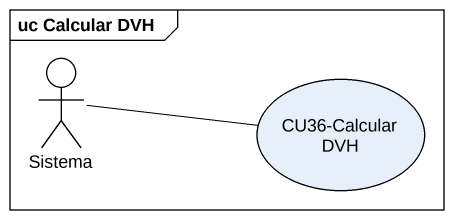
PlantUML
@startuml
mainframe uc Calcular DVH
actor Sistema
usecase "CU36-Calcular DVH" as CU36_Calcular_DVH
Sistema -right- CU36_Calcular_DVH
@enduml
